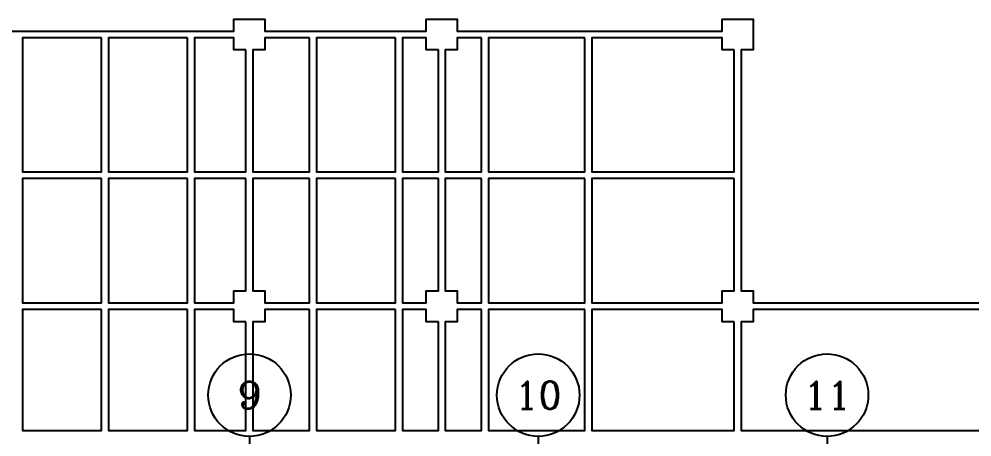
# Model space of a CAD drawing. Extents: x -3450 to 27857, y -1288 to 11880.
# Drawn here: x 6170 to 8941, y 10283 to 11499 of the extents above; entities that cross this region are included whole.
import ezdxf
from ezdxf.enums import TextEntityAlignment as Align

# ---------------------------------------------------------------- set-up
doc = ezdxf.new("R2010")
doc.units = 0
doc.linetypes.add('X-S-FAB-L20$0$COL-CEN-LIN', pattern=[3.25, 2.5, -0.25, 0.25, -0.25])
for name, color, linetype in [('X-S-FAB-L20$0$0-MC', 8, 'Continuous'), ('X-S-FAB-L20$0$0-NC', 8, 'Continuous'), ('X-S-FAB-L20$0$A-BLOCK', 8, 'Continuous'), ('X-S-FAB-L20$0$BLOCK', 8, 'Continuous'), ('X-S-FAB-L20$0$CCL', 8, 'X-S-FAB-L20$0$COL-CEN-LIN'), ('X-S-FAB-L20$0$Steel Frame-188K', 8, 'Continuous')]:
    doc.layers.add(name, color=color, linetype=linetype)
doc.styles.add('X-S-FAB-L20$0$COL-NUM', font='romanc')

# ---------------------------------------------------------------- blocks, each defined once
blk = doc.blocks.new('X-S-FAB-L20$0$cn-y')
at = {"layer": 'X-S-FAB-L20$0$0-MC'}
blk.add_circle((-50, 0), 50, dxfattribs=at)
at = {"layer": 'X-S-FAB-L20$0$0-NC', "style": 'X-S-FAB-L20$0$COL-NUM'}
blk.add_attdef('GRID-Y', text='', height=50, dxfattribs=at).set_placement((-50, 0), align=Align.MIDDLE_CENTER)
blk = doc.blocks.new('X-S-FAB-L20$0$FAB2-L05')
at = {"layer": 'X-S-FAB-L20$0$CCL'}
for p, q in [((-19320, 11005), (-19320, 0)), ((-18480, 11005), (-18480, 0)), ((-17640, 11005), (-17640, 0))]:
    blk.add_line(p, q, dxfattribs=at)
at = {"layer": 'X-S-FAB-L20$0$A-BLOCK'}
ref = blk.add_blockref('X-S-FAB-L20$0$cn-y', (-19200, 11125), dxfattribs=dict(at, xscale=2.399999999999997, yscale=2.399999999999997, zscale=2.399999999999997))
ref.add_attrib('GRID-Y', '9', dxfattribs={"layer": 'X-S-FAB-L20$0$0-NC', "height": 80, "style": 'X-S-FAB-L20$0$COL-NUM'}).set_placement((-19320, 11125), align=Align.MIDDLE_CENTER)
ref = blk.add_blockref('X-S-FAB-L20$0$cn-y', (-18360, 11125), dxfattribs=dict(at, xscale=2.399999999999997, yscale=2.399999999999997, zscale=2.399999999999997))
ref.add_attrib('GRID-Y', '10', dxfattribs={"layer": 'X-S-FAB-L20$0$0-NC', "height": 80, "style": 'X-S-FAB-L20$0$COL-NUM'}).set_placement((-18480, 11125), align=Align.MIDDLE_CENTER)
ref = blk.add_blockref('X-S-FAB-L20$0$cn-y', (-17520, 11125), dxfattribs=dict(at, xscale=2.399999999999997, yscale=2.399999999999997, zscale=2.399999999999997))
ref.add_attrib('GRID-Y', '11', dxfattribs={"layer": 'X-S-FAB-L20$0$0-NC', "height": 80, "style": 'X-S-FAB-L20$0$COL-NUM'}).set_placement((-17640, 11125), align=Align.MIDDLE_CENTER)
blk = doc.blocks.new('X-S-FAB-L20$0$鋼棚_AAS')
at = {"layer": 'X-S-FAB-L20$0$Steel Frame-188K'}
blk.add_lwpolyline([(3450, 2435.9), (4200, 2435.9), (4200, 2470.9), (4290, 2470.9), (4290, 2435.9), (4759.5, 2435.9), (4759.5, 2470.9), (4849.5, 2470.9), (4849.5, 2435.9), (5620, 2435.9), (5620, 2470.9), (5710, 2470.9), (5710, 2380.9), (5675, 2380.9), (5675, 1680.5), (5710, 1680.5), (5710, 1645.5), (6720, 1645.5)], dxfattribs=at)
for points in [[(3815, 2415.9), (3585, 2415.9), (3585, 2026.6), (3815, 2026.6)], [(4065, 2415.9), (3835, 2415.9), (3835, 2026.6), (4065, 2026.6)], [(4235, 2380.9), (4200, 2380.9), (4200, 2415.9), (4085, 2415.9), (4085, 2026.6), (4235, 2026.6)], [(4420, 2415.9), (4290, 2415.9), (4290, 2380.9), (4255, 2380.9), (4255, 2026.6), (4420, 2026.6)], [(4670, 2415.9), (4440, 2415.9), (4440, 2026.6), (4670, 2026.6)], [(4794.5, 2380.9), (4759.5, 2380.9), (4759.5, 2415.9), (4690, 2415.9), (4690, 2026.6), (4794.5, 2026.6)], [(4920, 2415.9), (4849.5, 2415.9), (4849.5, 2380.9), (4814.5, 2380.9), (4814.5, 2026.6), (4920, 2026.6)], [(5220.6, 2415.9), (4940, 2415.9), (4940, 2026.6), (5220.6, 2026.6)], [(5655, 2380.9), (5620, 2380.9), (5620, 2415.9), (5240.6, 2415.9), (5240.6, 2026.6), (5655, 2026.6)], [(3815, 2006.6), (3585, 2006.6), (3585, 1645.5), (3815, 1645.5)], [(4065, 2006.6), (3835, 2006.6), (3835, 1645.5), (4065, 1645.5)], [(4235, 2006.6), (4085, 2006.6), (4085, 1645.5), (4200, 1645.5), (4200, 1680.5), (4235, 1680.5)], [(4420, 2006.6), (4255, 2006.6), (4255, 1680.5), (4290, 1680.5), (4290, 1645.5), (4420, 1645.5)], [(4670, 2006.6), (4440, 2006.6), (4440, 1645.5), (4670, 1645.5)], [(4794.5, 2006.6), (4690, 2006.6), (4690, 1645.5), (4759.5, 1645.5), (4759.5, 1680.5), (4794.5, 1680.5)], [(4920, 2006.6), (4814.5, 2006.6), (4814.5, 1680.5), (4849.5, 1680.5), (4849.5, 1645.5), (4920, 1645.5)], [(5220.6, 2006.6), (4940, 2006.6), (4940, 1645.5), (5220.6, 1645.5)], [(5655, 2006.6), (5240.6, 2006.6), (5240.6, 1645.5), (5620, 1645.5), (5620, 1680.5), (5655, 1680.5)], [(3815, 1625.5), (3585, 1625.5), (3585, 1273.5), (3815, 1273.5)], [(4065, 1625.5), (3835, 1625.5), (3835, 1273.5), (4065, 1273.5)], [(4235, 1590.5), (4200, 1590.5), (4200, 1625.5), (4085, 1625.5), (4085, 1273.5), (4235, 1273.5)], [(4420, 1625.5), (4290, 1625.5), (4290, 1590.5), (4255, 1590.5), (4255, 1273.5), (4420, 1273.5)], [(4670, 1625.5), (4440, 1625.5), (4440, 1273.5), (4670, 1273.5)], [(4794.5, 1590.5), (4759.5, 1590.5), (4759.5, 1625.5), (4690, 1625.5), (4690, 1273.5), (4794.5, 1273.5)], [(4920, 1625.5), (4849.5, 1625.5), (4849.5, 1590.5), (4814.5, 1590.5), (4814.5, 1273.5), (4920, 1273.5)], [(5220.6, 1625.5), (4940, 1625.5), (4940, 1273.5), (5220.6, 1273.5)], [(5655, 1590.5), (5620, 1590.5), (5620, 1625.5), (5240.6, 1625.5), (5240.6, 1273.5), (5655, 1273.5)], [(6755, 1590.5), (6720, 1590.5), (6720, 1625.5), (5710, 1625.5), (5710, 1590.5), (5675, 1590.5), (5675, 1273.5), (6755, 1273.5)]]:
    blk.add_lwpolyline(points, close=True, dxfattribs=at)
blk = doc.blocks.new('X-S-FAB-L20')
at = {"layer": 'X-S-FAB-L20$0$BLOCK'}
blk.add_blockref('X-S-FAB-L20$0$FAB2-L05', (26160, -720), dxfattribs=at)
at = {"layer": 'X-S-FAB-L20$0$Steel Frame-188K'}
blk.add_blockref('X-S-FAB-L20$0$鋼棚_AAS', (2595, 9028.1), dxfattribs=at)

msp = doc.modelspace()

# ---------------------------------------------------------------- block references
msp.add_blockref('X-S-FAB-L20', (0, 0))

doc.saveas('drawing.dxf')
